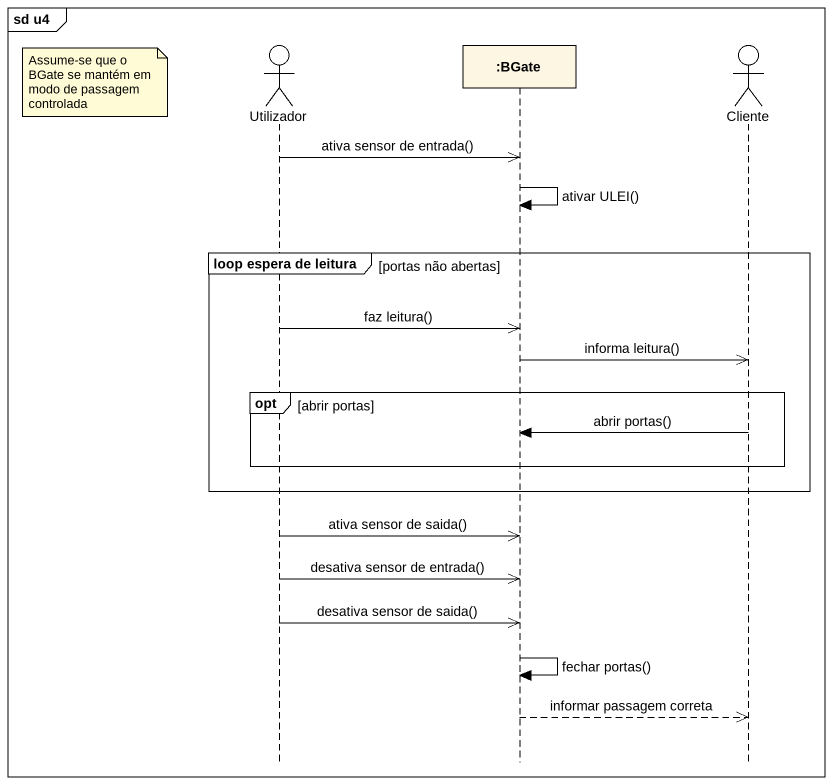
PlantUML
@startuml
mainframe sd u4
hide footbox
actor Utilizador
participant ":BGate" as BGate
actor Cliente

note left of Utilizador : Assume-se que o BGate se mantém em modo de passagem controlada
Utilizador ->> BGate : ativa sensor de entrada()
BGate -> BGate : ativar ULEI()
group loop espera de leitura [portas não abertas]
  Utilizador ->> BGate : faz leitura()
  BGate ->> Cliente : informa leitura()
  opt abrir portas
    Cliente -> BGate : abrir portas()
  end
end
Utilizador ->> BGate : ativa sensor de saida()
Utilizador ->> BGate : desativa sensor de entrada()
Utilizador ->> BGate : desativa sensor de saida()
BGate -> BGate : fechar portas()
BGate -->> Cliente : informar passagem correta
@enduml
